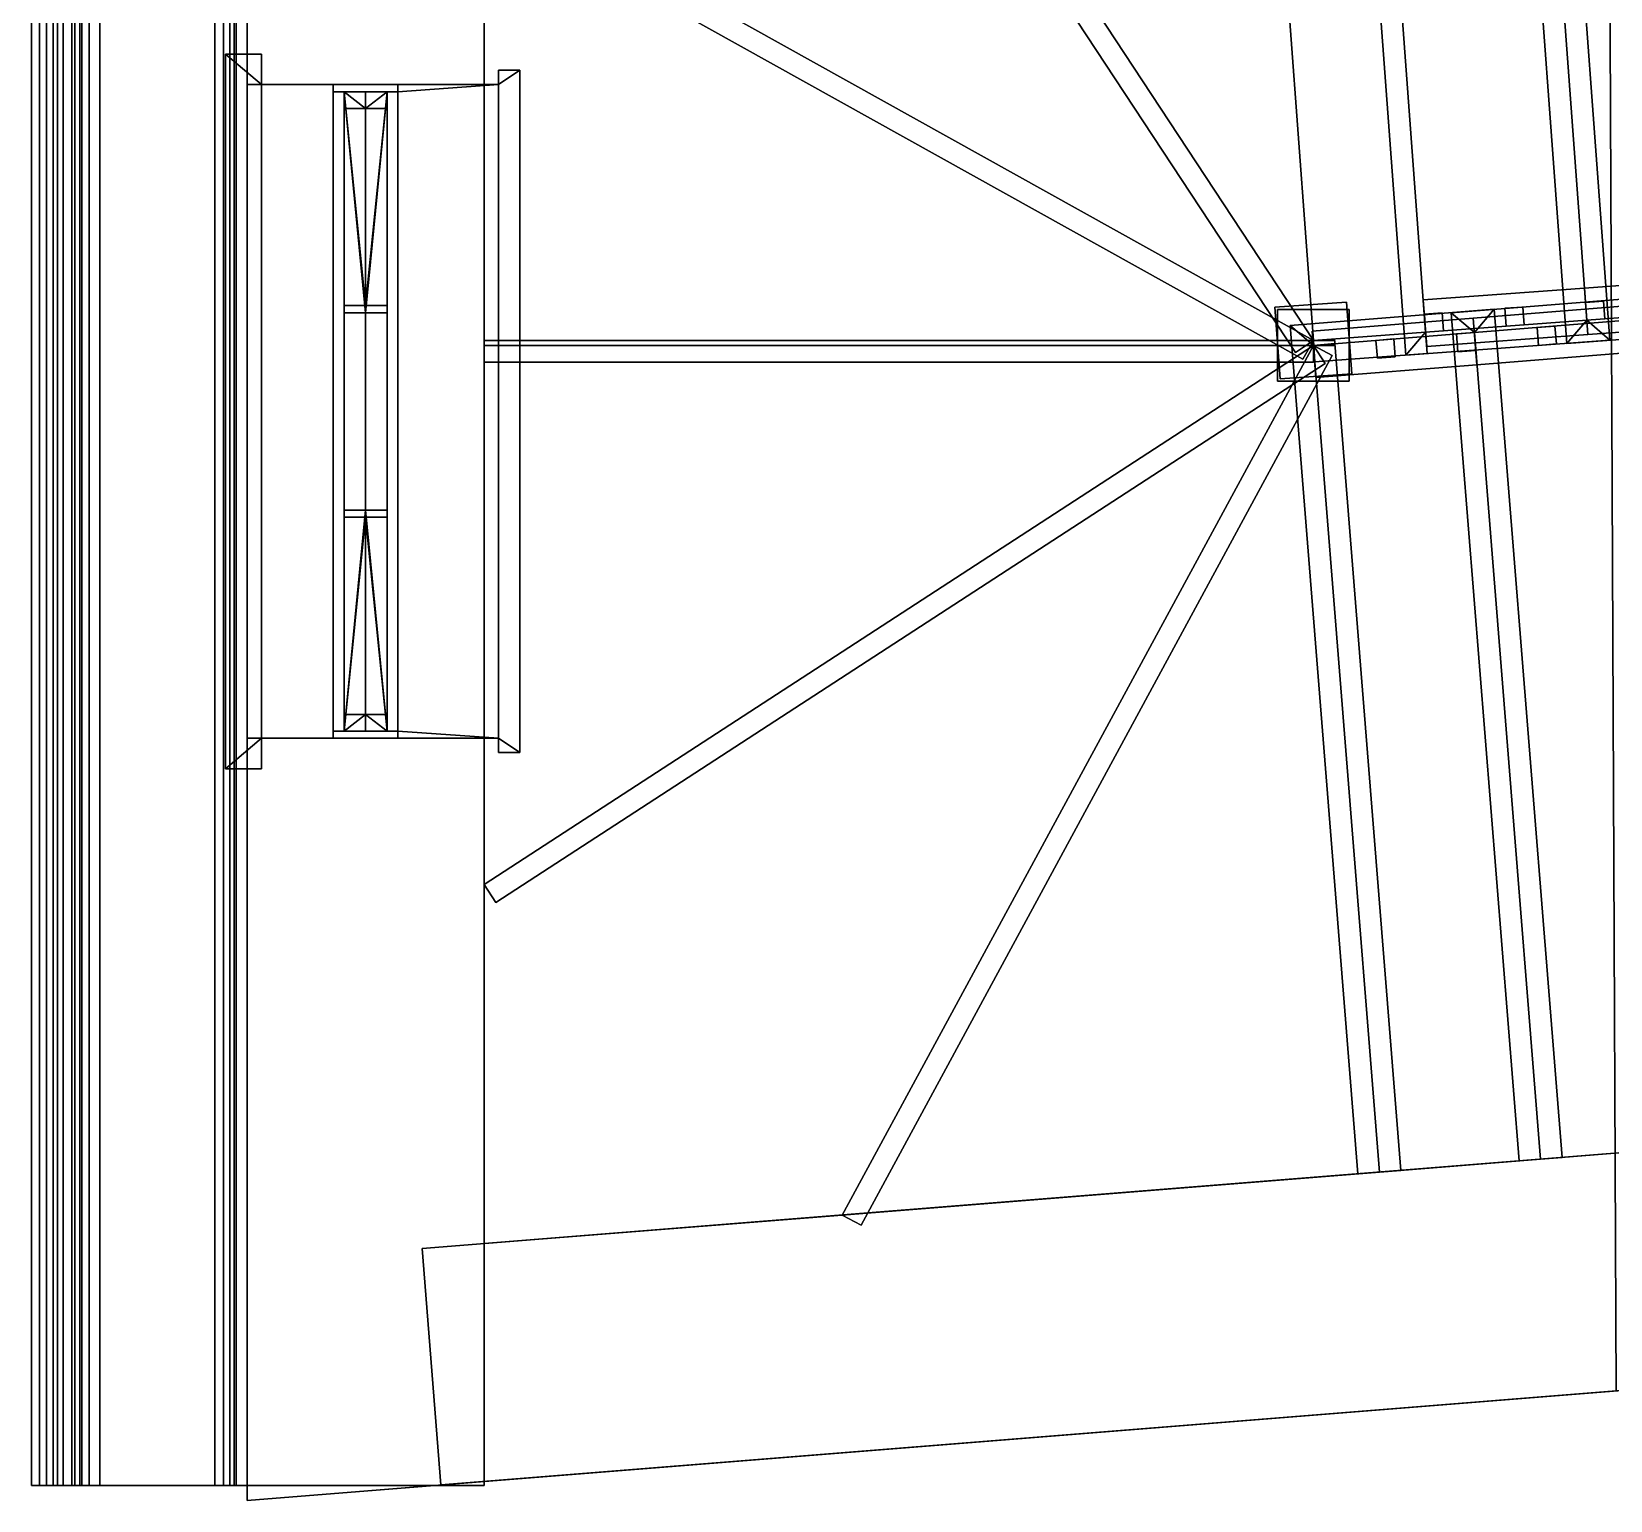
# Model space of a CAD drawing. Extents: x -0.3 to 25, y 0 to 31.3.
# Drawn here: x -0.3 to 1.898, y 0 to 2.045 of the extents above; entities that cross this region are included whole.
import ezdxf

# ---------------------------------------------------------------- set-up
doc = ezdxf.new("R2010")
doc.units = 0

# ---------------------------------------------------------------- blocks, each defined once
blk = doc.blocks.new('sash_big')
at = {"color": 255}
mesh = blk.add_polyface(dxfattribs=at)
corners = [(0, 0.35), (0, 0.35, 0.0522), (0, 0.35, 0.0772), (0, 0.21, 0.0772), (0, 0.21, 1.82), (0, 0.12, 0.0267), (0, 0.12, 1.82), (0, 0.02), (0, 0.02, 0.01), (0.01, 0.21, 0.0772), (0.01, 0.21, 1.81), (0.01, 0.195, 0.0772), (0.01, 0.195, 0.9752), (0.01, 0.165, 0.0772), (0.01, 0.165, 0.9371), (0.01, 0.165, 0.9752), (0.01, 0.165, 1.81), (0.01, 0.135, 0.9371), (0.01, 0.135, 1.81), (0.01, 0.12, 0.0772), (0.01, 0.12, 1.81), (0.0331, 0.195, 0.1254), (0.0331, 0.195, 0.5263), (0.0331, 0.195, 0.5363), (0.0331, 0.195, 0.9371), (0.0331, 0.165, 0.1254), (0.0331, 0.165, 0.5263), (0.0331, 0.165, 0.5363), (0.0331, 0.165, 0.9371), (0.0331, 0.165, 0.9752), (0.0331, 0.165, 1.376), (0.0331, 0.165, 1.386), (0.0331, 0.165, 1.7869), (0.0331, 0.135, 0.9752), (0.0331, 0.135, 1.376), (0.0331, 0.135, 1.386), (0.0331, 0.135, 1.7869), (0.3077, 0.195, 0.1254), (0.3077, 0.195, 0.5263), (0.3077, 0.195, 0.5363), (0.3077, 0.195, 0.9371), (0.3077, 0.165, 0.1254), (0.3077, 0.165, 0.5263), (0.3077, 0.165, 0.5363), (0.3077, 0.165, 0.9371), (0.3077, 0.165, 0.9752), (0.3077, 0.165, 1.376), (0.3077, 0.165, 1.386), (0.3077, 0.165, 1.7869), (0.3077, 0.135, 0.9752), (0.3077, 0.135, 1.376), (0.3077, 0.135, 1.386), (0.3077, 0.135, 1.7869), (0.3177, 0.195, 0.1254), (0.3177, 0.195, 0.5263), (0.3177, 0.195, 0.5363), (0.3177, 0.195, 0.9371), (0.3177, 0.165, 0.1254), (0.3177, 0.165, 0.5263), (0.3177, 0.165, 0.5363), (0.3177, 0.165, 0.9371), (0.3177, 0.165, 0.9752), (0.3177, 0.165, 1.376), (0.3177, 0.165, 1.386), (0.3177, 0.165, 1.7869), (0.3177, 0.135, 0.9752), (0.3177, 0.135, 1.376), (0.3177, 0.135, 1.386), (0.3177, 0.135, 1.7869), (0.5923, 0.195, 0.1254), (0.5923, 0.195, 0.5263), (0.5923, 0.195, 0.5363), (0.5923, 0.195, 0.9371), (0.5923, 0.165, 0.1254), (0.5923, 0.165, 0.5263), (0.5923, 0.165, 0.5363), (0.5923, 0.165, 0.9371), (0.5923, 0.165, 0.9752), (0.5923, 0.165, 1.376), (0.5923, 0.165, 1.386), (0.5923, 0.165, 1.7869), (0.5923, 0.135, 0.9752), (0.5923, 0.135, 1.376), (0.5923, 0.135, 1.386), (0.5923, 0.135, 1.7869), (0.6023, 0.195, 0.1254), (0.6023, 0.195, 0.5263), (0.6023, 0.195, 0.5363), (0.6023, 0.195, 0.9371), (0.6023, 0.165, 0.1254), (0.6023, 0.165, 0.5263), (0.6023, 0.165, 0.5363), (0.6023, 0.165, 0.9371), (0.6023, 0.165, 0.9752), (0.6023, 0.165, 1.376), (0.6023, 0.165, 1.386), (0.6023, 0.165, 1.7869), (0.6023, 0.135, 0.9752), (0.6023, 0.135, 1.376), (0.6023, 0.135, 1.386), (0.6023, 0.135, 1.7869), (0.8769, 0.195, 0.1254), (0.8769, 0.195, 0.5263), (0.8769, 0.195, 0.5363), (0.8769, 0.195, 0.9371), (0.8769, 0.165, 0.1254), (0.8769, 0.165, 0.5263), (0.8769, 0.165, 0.5363), (0.8769, 0.165, 0.9371), (0.8769, 0.165, 0.9752), (0.8769, 0.165, 1.376), (0.8769, 0.165, 1.386), (0.8769, 0.165, 1.7869), (0.8769, 0.135, 0.9752), (0.8769, 0.135, 1.376), (0.8769, 0.135, 1.386), (0.8769, 0.135, 1.7869), (0.9, 0.21, 0.0772), (0.9, 0.21, 1.81), (0.9, 0.195, 0.0772), (0.9, 0.195, 0.9752), (0.9, 0.165, 0.0772), (0.9, 0.165, 0.9371), (0.9, 0.165, 0.9752), (0.9, 0.165, 1.81), (0.9, 0.135, 0.9371), (0.9, 0.135, 1.81), (0.9, 0.12, 0.0772), (0.9, 0.12, 1.81), (0.91, 0.35), (0.91, 0.35, 0.0522), (0.91, 0.35, 0.0772), (0.91, 0.21, 0.0772), (0.91, 0.21, 1.82), (0.91, 0.12, 0.0267), (0.91, 0.12, 1.82), (0.91, 0.02), (0.91, 0.02, 0.01), (0.93, 0.35, 0.0522), (0.93, 0.35, 0.0772), (0.93, 0.38, 0.0522), (0.93, 0.38, 0.0772), (0.9525, 0.02, 0.01), (0.9525, 0.02, -0.1233), (0.9525, -0.03, 0.0017), (0.9525, -0.03, -0.1233), (-0.02, 0.35, 0.0522), (-0.02, 0.35, 0.0772), (-0.02, 0.38, 0.0522), (-0.02, 0.38, 0.0772), (-0.0425, 0.02, 0.01), (-0.0425, 0.02, -0.1233), (-0.0425, -0.03, 0.0017), (-0.0425, -0.03, -0.1233)]
mesh.append_faces([[corners[k] for k in face] for face in [(4, 3, 5, 6), (135, 134, 132, 133), (136, 143, 151, 7), (131, 130, 138, 139), (147, 146, 1, 2), (1, 130, 129, 0), (134, 130, 131, 132), (136, 129, 130, 134), (2, 1, 5, 3), (1, 0, 7, 5), (129, 136, 7, 0), (8, 7, 151, 150), (5, 7, 8), (142, 143, 136, 137), (137, 136, 134)]], dxfattribs={"color": 0})
mesh.append_faces([[corners[k] for k in face] for face in [(29, 15, 30), (109, 110, 123), (111, 112, 124), (32, 31, 16), (114, 113, 125), (36, 18, 35), (17, 33, 34), (116, 115, 126), (28, 14, 27), (108, 107, 122), (106, 105, 121), (25, 26, 13), (125, 108, 122), (14, 28, 17), (150, 152, 8), (142, 137, 144), (147, 2, 149), (3, 9, 2), (132, 131, 117), (139, 141, 131), (15, 29, 12), (123, 120, 109), (101, 102, 119), (103, 104, 120), (21, 11, 22), (24, 23, 12), (131, 2, 9, 117), (141, 149, 2, 131), (146, 147, 149, 148), (148, 149, 141, 140), (140, 141, 139, 138), (148, 140, 130, 1), (11, 119, 117, 9), (134, 5, 8, 137), (152, 144, 137, 8), (152, 153, 145, 144), (151, 143, 145, 153), (124, 16, 10, 118), (10, 4, 133, 118), (121, 13, 19, 127), (127, 19, 5, 134), (73, 69, 53, 57), (75, 59, 58, 74), (75, 71, 55, 59), (83, 79, 63, 67), (83, 67, 66, 82), (66, 62, 78, 82), (98, 82, 81, 97), (93, 77, 78, 94), (82, 78, 77, 81), (97, 93, 94, 98), (107, 103, 87, 91), (54, 53, 37, 38), (86, 85, 69, 70), (39, 38, 22, 23), (71, 70, 54, 55), (56, 55, 39, 40), (88, 87, 71, 72), (86, 87, 103, 102), (42, 38, 37, 41), (26, 22, 38, 42), (74, 70, 69, 73), (58, 54, 70, 74), (57, 53, 54, 58), (43, 39, 23, 27), (44, 40, 39, 43), (76, 72, 71, 75), (59, 55, 56, 60), (91, 87, 88, 92), (90, 86, 102, 106), (89, 85, 86, 90), (90, 106, 107, 91), (58, 42, 41, 57), (90, 74, 73, 89), (92, 76, 75, 91), (43, 27, 26, 42), (60, 44, 43, 59), (51, 35, 34, 50), (66, 50, 49, 65), (68, 52, 51, 67), (100, 84, 83, 99), (98, 114, 115, 99), (95, 111, 110, 94), (63, 47, 48, 64), (95, 79, 80, 96), (78, 62, 63, 79), (46, 30, 31, 47), (61, 45, 46, 62), (50, 46, 45, 49), (34, 30, 46, 50), (65, 61, 62, 66), (51, 47, 31, 35), (52, 48, 47, 51), (84, 80, 79, 83), (67, 63, 64, 68), (115, 111, 95, 99), (99, 95, 96, 100), (98, 94, 110, 114), (91, 75, 74, 90), (87, 86, 70, 71), (55, 54, 38, 39), (59, 43, 42, 58), (82, 98, 99, 83), (50, 66, 67, 51), (62, 46, 47, 63), (94, 78, 79, 95), (65, 81, 77, 61), (60, 56, 72, 76), (68, 64, 80, 84), (41, 37, 21, 25), (36, 32, 48, 52), (100, 96, 112, 116), (105, 101, 85, 89), (150, 151, 153, 152), (142, 144, 145, 143), (17, 125, 81, 65), (126, 18, 68, 84), (69, 119, 11, 53), (12, 120, 72, 56), (120, 12, 61, 77), (16, 124, 80, 64), (125, 17, 60, 76), (30, 15, 16, 31), (124, 123, 110, 111), (103, 120, 119, 102), (11, 12, 23, 22), (27, 14, 13, 26), (121, 122, 107, 106), (125, 126, 115, 114), (17, 34, 35, 18), (33, 29, 30, 34), (35, 31, 32, 36), (114, 110, 109, 113), (116, 112, 111, 115), (108, 104, 103, 107), (106, 102, 101, 105), (25, 21, 22, 26), (27, 23, 24, 28), (123, 124, 118, 120), (10, 16, 15, 12), (9, 3, 4, 10), (117, 118, 133, 132), (134, 135, 128, 127), (5, 19, 20, 6), (33, 49, 45, 29), (97, 113, 109, 93), (40, 44, 28, 24), (122, 121, 127, 125), (19, 13, 14, 17), (11, 9, 10, 12), (118, 117, 119, 120), (126, 125, 127, 128), (18, 20, 19, 17), (13, 57, 41), (41, 25, 13), (89, 73, 121), (121, 105, 89), (121, 73, 57, 13), (97, 81, 125), (125, 113, 97), (17, 65, 49), (49, 33, 17), (100, 116, 126), (126, 84, 100), (18, 36, 52), (52, 68, 18), (16, 64, 48), (48, 32, 16), (96, 80, 124), (124, 112, 96), (126, 128, 20, 18), (135, 6, 20, 128), (12, 56, 40), (40, 24, 12), (72, 120, 88), (104, 88, 120), (108, 92, 88, 104), (119, 69, 85), (85, 101, 119), (37, 53, 11), (11, 21, 37), (92, 108, 125), (125, 76, 92), (44, 60, 17), (17, 28, 44), (45, 61, 12), (12, 29, 45), (93, 109, 120), (120, 77, 93), (133, 4, 6, 135), (130, 140, 138), (1, 146, 148)]], dxfattribs={"color": 255})

msp = doc.modelspace()

# ---------------------------------------------------------------- block references
at = {"rotation": -90}
for p in [(0, 1.9711, 0.75), (0, 1.9711, 3.75)]:
    msp.add_blockref('sash_big', p, dxfattribs=at)

# ---------------------------------------------------------------- meshes
at = {"color": 250}
mesh = msp.add_polyface(dxfattribs=at)
corners = [(0, 0.0208, 5.89), (0, 0.0208, 6), (0, 2.7614, 5.89), (0, 2.7614, 6), (0, 8.2012, 5.89), (0, 8.2012, 6), (0, 12.4181, 5.89), (0, 12.4181, 6), (0, 17.8472, 5.89), (0, 17.8472, 6), (0, 22.7356, 5.89), (0, 22.7356, 6), (2.2461, 25.3147, 5.92), (2.2463, 25.3047, 5.89), (2.2501, 25.0747, 5.89), (2.2501, 25.0747, 6), (3.0018, 8.1403, 5.92), (3.0117, 8.1509, 5.89), (3.0277, 5.1998, 5.92), (3.0377, 5.1904, 5.89), (3.2396, 8.3949, 5.89), (3.2396, 8.3949, 6), (3.2696, 4.976, 5.89), (3.2696, 4.976, 6), (4.0001, 25.344, 5.92), (4.0002, 25.334, 5.89), (4.0041, 25.1041, 5.89), (4.0041, 25.1041, 6), (4.8071, 28.2991, 5.92), (4.8173, 28.2892, 5.89), (4.85, 25.3582, 5.92), (4.8601, 25.3484, 5.89), (5.0506, 28.0611, 5.89), (5.0506, 28.0611, 6), (5.0935, 25.1223, 5.89), (5.0935, 25.1223, 6), (8.2433, 31.24, 5.92), (8.2536, 31.23, 5.89), (8.316, 28.3287, 5.92), (8.3262, 28.3187, 5.89), (8.4894, 31, 5.89), (8.4894, 31, 6), (8.562, 28.0907, 5.89), (8.562, 28.0907, 6), (0, 4.7483, 5.89), (0, 4.7483, 6), (0, 25.0371, 5.89), (0, 25.0371, 6), (-0.23, 0.0208, 5.89), (-0.23, 2.7614, 5.89), (-0.23, 4.9629, 5.89), (-0.23, 7.9571, 5.89), (-0.23, 12.4181, 5.89), (-0.23, 17.8472, 5.89), (-0.23, 22.7356, 5.89), (-0.23, 25.2633, 5.89), (-0.24, 0.0208, 5.92), (-0.24, 2.7614, 5.92), (-0.24, 4.9722, 5.92), (-0.24, 7.9465, 5.92), (-0.24, 12.4181, 5.92), (-0.24, 17.8472, 5.92), (-0.24, 22.7356, 5.92), (-0.24, 25.2731, 5.92), (10.9872, 31, 5.89), (10.9872, 31, 6), (10.9872, 31.23, 5.89), (10.9872, 31.24, 5.92), (13.18, 31, 5.89), (13.18, 31, 6), (13.2637, 28.7824, 5.89), (13.2637, 28.7824, 6), (13.4015, 31.23, 5.89), (13.4058, 25.0165, 5.89), (13.4058, 25.0165, 6), (13.4112, 31.24, 5.92), (13.4936, 28.7911, 5.89), (13.5036, 28.7914, 5.92), (13.6226, 19.2713, 5.89), (13.6226, 19.2713, 6), (13.6357, 25.0252, 5.89), (13.6457, 25.0255, 5.92), (13.6584, 18.3239, 5.89), (13.6584, 18.3239, 6), (13.69, 17.485, 5.89), (13.69, 17.485, 6), (13.8525, 19.28, 5.89), (13.8624, 19.2804, 5.92), (13.8882, 18.3326, 5.89), (13.8982, 18.333, 5.92), (13.9112, 17.7237, 5.89), (13.9208, 17.7341, 5.92), (17.9046, 17.8875, 5.92), (17.905, 17.8775, 5.89), (17.9139, 17.6477, 5.89), (17.9139, 17.6477, 6), (23.9032, 18.1184, 5.92), (23.9036, 18.1084, 5.89), (23.9124, 17.8786, 5.89), (23.9124, 17.8786, 6)]
mesh.append_faces([[corners[k] for k in face] for face in [(96, 99, 97), (1, 56, 48), (97, 99, 98), (1, 48, 0), (98, 99, 95, 94), (97, 98, 94, 93), (96, 97, 93, 92), (99, 96, 92, 95), (94, 95, 85, 84), (93, 94, 84, 90), (92, 93, 90, 91), (95, 92, 91, 85), (84, 85, 83, 82), (90, 84, 82, 88), (91, 90, 88, 89), (85, 91, 89, 83), (82, 83, 79, 78), (88, 82, 78, 86), (89, 88, 86, 87), (83, 89, 87, 79), (78, 79, 74, 73), (86, 78, 73, 80), (87, 86, 80, 81), (79, 87, 81, 74), (73, 74, 71, 70), (80, 73, 70, 76), (81, 80, 76, 77), (74, 81, 77, 71), (70, 71, 69, 68), (76, 70, 68, 72), (77, 76, 72, 75), (71, 77, 75, 69), (68, 69, 65, 64), (72, 68, 64, 66), (75, 72, 66, 67), (69, 75, 67, 65), (64, 65, 41, 40), (66, 64, 40, 37), (67, 66, 37, 36), (65, 67, 36, 41), (40, 41, 43, 42), (37, 40, 42, 39), (36, 37, 39, 38), (41, 36, 38, 43), (42, 43, 33, 32), (39, 42, 32, 29), (38, 39, 29, 28), (43, 38, 28, 33), (32, 33, 35, 34), (29, 32, 34, 31), (28, 29, 31, 30), (33, 28, 30, 35), (34, 35, 27, 26), (31, 34, 26, 25), (30, 31, 25, 24), (35, 30, 24, 27), (26, 27, 15, 14), (25, 26, 14, 13), (24, 25, 13, 12), (27, 24, 12, 15), (14, 15, 47, 46), (13, 14, 46, 55), (12, 13, 55, 63), (15, 12, 63, 47), (46, 47, 11, 10), (55, 46, 10, 54), (63, 55, 54, 62), (47, 63, 62, 11), (10, 11, 9, 8), (54, 10, 8, 53), (62, 54, 53, 61), (11, 62, 61, 9), (8, 9, 7, 6), (53, 8, 6, 52), (61, 53, 52, 60), (9, 61, 60, 7), (6, 7, 5, 4), (52, 6, 4, 51), (60, 52, 51, 59), (7, 60, 59, 5), (4, 5, 21, 20), (51, 4, 20, 17), (59, 51, 17, 16), (5, 59, 16, 21), (20, 21, 23, 22), (17, 20, 22, 19), (16, 17, 19, 18), (21, 16, 18, 23), (22, 23, 45, 44), (19, 22, 44, 50), (18, 19, 50, 58), (23, 18, 58, 45), (44, 45, 3, 2), (50, 44, 2, 49), (58, 50, 49, 57), (45, 58, 57, 3), (2, 3, 1, 0), (49, 2, 0, 48), (57, 49, 48, 56), (3, 57, 56, 1)]], dxfattribs={"color": 250})
at = {"color": 255}
mesh = msp.add_polyface(dxfattribs=at)
corners = [(3.2696, 4.976, 5.89), (3.0377, 5.1904, 5.89), (-0.23, 4.9629, 5.89), (0, 4.7483, 5.89), (3.0629, 5.1671, 5.715), (3.2243, 5.018, 5.715), (-0.045, 4.7903, 5.715), (-0.205, 4.9396, 5.715), (3.0629, 5.1671, 5.795), (-0.205, 4.9396, 5.795), (3.0478, 5.1811, 5.795), (-0.22, 4.9536, 5.795), (3.0478, 5.1811, 5.81), (-0.22, 4.9536, 5.81), (3.0347, 5.1932, 5.811), (-0.233, 4.9657, 5.811), (3.0236, 5.2035, 5.814), (-0.244, 4.9759, 5.814), (-0.23, 2.7614, 5.89), (0, 2.7614, 5.89), (0, 4.7483, 5.67), (0, 2.7614, 5.67), (-0.015, 4.7623, 5.67), (-0.015, 2.7614, 5.67), (-0.018, 4.7651, 5.682), (-0.018, 2.7614, 5.682), (-0.024, 4.7707, 5.691), (-0.024, 2.7614, 5.691), (-0.033, 4.7791, 5.697), (-0.033, 2.7614, 5.697), (-0.045, 4.7903, 5.7), (-0.045, 2.7614, 5.7), (-0.045, 2.7614, 5.715), (-0.205, 2.7614, 5.715), (-0.205, 2.7614, 5.795), (-0.22, 2.7614, 5.795), (-0.22, 2.7614, 5.81), (-0.233, 2.7614, 5.811), (-0.244, 2.7614, 5.814), (-0.256, 4.9871, 5.821), (-0.256, 2.7614, 5.821), (-0.264, 4.9946, 5.83), (-0.264, 2.7614, 5.83), (-0.27, 5.0002, 5.84), (-0.27, 2.7614, 5.84), (-0.279, 5.0086, 5.851), (-0.279, 2.7614, 5.851), (-0.289, 5.0179, 5.857), (-0.289, 2.7614, 5.857), (-0.3, 5.0282, 5.86), (-0.3, 2.7614, 5.86), (-0.3, 5.0282, 5.88), (-0.3, 2.7614, 5.88), (-0.256, 0.0208, 5.821), (-0.264, 0.0208, 5.83), (-0.27, 0.0208, 5.84), (-0.279, 0.0208, 5.851), (-0.289, 0.0208, 5.857), (-0.3, 0.0208, 5.86), (-0.3, 0.0208, 5.88), (-0.23, 0.0208, 5.89)]
mesh.append_faces([[corners[k] for k in face] for face in [(0, 1, 2, 3), (4, 5, 6, 7), (8, 4, 7, 9), (10, 8, 9, 11), (12, 10, 11, 13), (14, 12, 13, 15), (16, 14, 15, 17), (3, 2, 18, 19), (20, 3, 19, 21), (22, 20, 21, 23), (24, 22, 23, 25), (26, 24, 25, 27), (28, 26, 27, 29), (30, 28, 29, 31), (6, 30, 31, 32), (7, 6, 32, 33), (9, 7, 33, 34), (11, 9, 34, 35), (13, 11, 35, 36), (15, 13, 36, 37), (17, 15, 37, 38), (39, 17, 38, 40), (41, 39, 40, 42), (43, 41, 42, 44), (45, 43, 44, 46), (47, 45, 46, 48), (49, 47, 48, 50), (51, 49, 50, 52), (2, 51, 52, 18), (42, 40, 53, 54), (44, 42, 54, 55), (46, 44, 55, 56), (48, 46, 56, 57), (50, 48, 57, 58), (52, 50, 58, 59), (18, 52, 59, 60)]], dxfattribs={"color": 255})
at = {"color": 250}
mesh = msp.add_polyface(dxfattribs=at)
corners = [(0, 0, 6), (0, 4.7483, 6), (1.8936, 2.9821, 6.7843), (1.906, 0.1525, 6.7895), (3.7693, 5.0108, 6), (3.8107, 0.3049, 6)]
mesh.append_faces([[corners[k] for k in face] for face in [(0, 5, 3)]], dxfattribs={"color": 85})
mesh.append_faces([[corners[k] for k in face] for face in [(1, 0, 3, 2), (5, 4, 2, 3), (4, 5, 0, 1), (4, 1, 2)]], dxfattribs={"color": 250})
at = {"color": 119}
mesh = msp.add_polyface(dxfattribs=at)
corners = [(0.33, 0.3575), (0.33, 0.3575, 0.02), (0.33, 2.6871), (0.33, 2.6871, 0.02), (3.4577, 2.9184), (3.4577, 2.9184, 0.02), (3.4781, 0.6093), (3.4781, 0.6093, 0.02)]
mesh.append_faces([[corners[k] for k in face] for face in [(7, 5, 3, 1), (0, 2, 4, 6), (6, 4, 5, 7), (4, 2, 3, 5), (2, 0, 1, 3), (0, 6, 7, 1)]], dxfattribs={"color": 119})
at = {"color": 51}
mesh = msp.add_polyface(dxfattribs=at)
corners = [(0.33, 0.3575, 5.8), (0.33, 0.3575, 6), (0.33, 2.6871, 5.8), (0.33, 2.6871, 6), (3.4577, 2.9184, 5.8), (3.4577, 2.9184, 6), (3.4781, 0.6093, 5.8), (3.4781, 0.6093, 6)]
mesh.append_faces([[corners[k] for k in face] for face in [(7, 5, 3, 1), (0, 2, 4, 6), (6, 4, 5, 7), (4, 2, 3, 5), (2, 0, 1, 3), (0, 6, 7, 1)]], dxfattribs={"color": 51})
at = {"color": 43}
mesh = msp.add_polyface(dxfattribs=at)
corners = [(1.5258, 2.7756, 2.375), (1.5258, 2.7756, 2.4), (1.5558, 2.7778, 2.375), (1.5558, 2.7778, 2.4), (1.6132, 1.5942, 2.375), (1.6132, 1.5942, 2.4), (1.6409, 1.6264, 2.375), (1.6409, 1.6264, 2.4), (1.7802, 2.7944, 2.375), (1.7802, 2.7944, 2.4), (1.8101, 2.7966, 2.375), (1.8101, 2.7966, 2.4), (1.8653, 1.643, 2.375), (1.8653, 1.643, 2.4), (1.8974, 1.6153, 2.375), (1.8974, 1.6153, 2.4)]
mesh.append_faces([[corners[k] for k in face] for face in [(2, 0, 3), (10, 8, 9), (0, 1, 3), (11, 10, 9), (3, 1, 5, 7), (2, 3, 7, 6), (0, 2, 6, 4), (1, 0, 4, 5), (7, 5, 15, 13), (6, 7, 13, 12), (4, 6, 12, 14), (5, 4, 14, 15), (13, 15, 11, 9), (12, 13, 9, 8), (14, 12, 8, 10), (15, 14, 10, 11)]], dxfattribs={"color": 43})
at = {"color": 0}
mesh = msp.add_polyface(dxfattribs=at)
corners = [(1.5558, 2.7778, 2), (1.5558, 2.7778, 2.4), (1.6409, 1.6264, 2), (1.6409, 1.6264, 2.4), (1.7802, 2.7944, 2.2), (1.7802, 2.7944, 2.4), (1.8653, 1.643, 2.2), (1.8653, 1.643, 2.4)]
mesh.append_faces([[corners[k] for k in face] for face in [(7, 5, 1, 3), (2, 0, 4, 6), (6, 4, 5, 7), (5, 4, 0, 1), (0, 2, 3, 1), (3, 2, 6, 7)]], dxfattribs={"color": 0})
at = {"color": 43}
mesh = msp.add_polyface(dxfattribs=at)
corners = [(1.7502, 2.7922, 2.575), (1.7502, 2.7922, 2.6), (1.7802, 2.7944, 2.575), (1.7802, 2.7944, 2.6), (1.8376, 1.6108, 2.575), (1.8376, 1.6108, 2.6), (1.8653, 1.643, 2.575), (1.8653, 1.643, 2.6), (2.0045, 2.811, 2.575), (2.0045, 2.811, 2.6), (2.0345, 2.8132, 2.575), (2.0345, 2.8132, 2.6), (2.0897, 1.6596, 2.575), (2.0897, 1.6596, 2.6), (2.1218, 1.6319, 2.575), (2.1218, 1.6319, 2.6)]
mesh.append_faces([[corners[k] for k in face] for face in [(0, 1, 2), (11, 10, 8), (2, 1, 3), (11, 8, 9), (3, 1, 5, 7), (2, 3, 7, 6), (0, 2, 6, 4), (1, 0, 4, 5), (7, 5, 15, 13), (6, 7, 13, 12), (4, 6, 12, 14), (5, 4, 14, 15), (13, 15, 11, 9), (12, 13, 9, 8), (14, 12, 8, 10), (15, 14, 10, 11)]], dxfattribs={"color": 43})
at = {"color": 0}
mesh = msp.add_polyface(dxfattribs=at)
corners = [(1.7802, 2.7944, 2.2), (1.7802, 2.7944, 2.6), (1.8653, 1.643, 2.2), (1.8653, 1.643, 2.6), (2.0045, 2.811, 2.4), (2.0045, 2.811, 2.6), (2.0897, 1.6596, 2.4), (2.0897, 1.6596, 2.6)]
mesh.append_faces([[corners[k] for k in face] for face in [(7, 5, 1, 3), (2, 0, 4, 6), (6, 4, 5, 7), (5, 4, 0, 1), (0, 2, 3, 1), (3, 2, 6, 7)]], dxfattribs={"color": 0})
mesh = msp.add_polyface(dxfattribs=at)
corners = [(1.3994, 2.7662, 2), (1.3994, 2.7662, 2.2), (1.4846, 1.6148, 2), (1.4846, 1.6148, 2.2), (1.5558, 2.7778, 2), (1.5558, 2.7778, 2.2), (1.6409, 1.6264, 2), (1.6409, 1.6264, 2.2)]
mesh.append_faces([[corners[k] for k in face] for face in [(7, 5, 1, 3), (2, 0, 4, 6), (6, 4, 5, 7), (4, 0, 1, 5), (0, 2, 3, 1), (2, 6, 7, 3)]], dxfattribs={"color": 0})
at = {"color": 255}
mesh = msp.add_polyface(dxfattribs=at)
corners = [(-0.22, 0.0208, 5.81), (-0.22, 0.0208, 5.795), (-0.205, 0.0208, 5.795), (-0.045, 0.0208, 5.715), (-0.045, 0.0208, 5.7), (-0.033, 0.0208, 5.697), (-0.018, 0.0208, 5.682), (-0.015, 0.0208, 5.67), (0, 0.0208, 5.67), (-0.205, 0.0208, 5.715), (-0.3, 0.0208, 5.88), (-0.3, 0.0208, 5.86), (-0.289, 0.0208, 5.857), (-0.23, 0.0208, 5.89), (-0.279, 0.0208, 5.851), (-0.27, 0.0208, 5.84), (-0.264, 0.0208, 5.83), (-0.256, 0.0208, 5.821), (-0.244, 0.0208, 5.814), (-0.233, 0.0208, 5.811), (-0.024, 0.0208, 5.691), (0, 0.0208, 5.89), (0, 2.7614, 5.89), (-0.23, 2.7614, 5.89), (0, 2.7614, 5.67), (-0.015, 2.7614, 5.67), (-0.018, 2.7614, 5.682), (-0.024, 2.7614, 5.691), (-0.033, 2.7614, 5.697), (-0.045, 2.7614, 5.7), (-0.045, 2.7614, 5.715), (-0.205, 2.7614, 5.715), (-0.205, 2.7614, 5.795), (-0.22, 2.7614, 5.795), (-0.22, 2.7614, 5.81), (-0.233, 2.7614, 5.811), (-0.244, 2.7614, 5.814), (-0.256, 2.7614, 5.821)]
mesh.append_faces([[corners[k] for k in face] for face in [(0, 1, 2), (3, 4, 5), (6, 7, 8), (2, 9, 3), (10, 11, 12), (13, 10, 12), (13, 12, 14), (13, 14, 15), (13, 15, 16), (13, 16, 17), (13, 17, 18), (13, 18, 19), (13, 19, 0), (13, 0, 2), (13, 2, 3), (3, 5, 20), (20, 6, 8), (20, 8, 21), (3, 20, 21), (13, 3, 21), (22, 23, 13, 21), (24, 22, 21, 8), (25, 24, 8, 7), (26, 25, 7, 6), (27, 26, 6, 20), (28, 27, 20, 5), (29, 28, 5, 4), (30, 29, 4, 3), (31, 30, 3, 9), (32, 31, 9, 2), (33, 32, 2, 1), (34, 33, 1, 0), (35, 34, 0, 19), (36, 35, 19, 18), (37, 36, 18, 17)]], dxfattribs={"color": 255})
at = {"color": 85}
mesh = msp.add_polyface(dxfattribs=at)
corners = [(0, 1.9711), (0, 1.9711, 3), (0, 2.7614), (0, 2.7614, 3), (0.33, 1.9711), (0.33, 1.9711, 3), (0.33, 2.7614), (0.33, 2.7614, 3)]
mesh.append_faces([[corners[k] for k in face] for face in [(3, 1, 5, 7), (6, 4, 0, 2), (2, 0, 1, 3), (0, 4, 5, 1), (4, 6, 7, 5), (6, 2, 3, 7)]], dxfattribs={"color": 85})
mesh = msp.add_polyface(dxfattribs=at)
corners = [(0, 1.9711, 3), (0, 1.9711, 6), (0, 2.7614, 3), (0, 2.7614, 6), (0.33, 1.9711, 3), (0.33, 1.9711, 6), (0.33, 2.7614, 3), (0.33, 2.7614, 6)]
mesh.append_faces([[corners[k] for k in face] for face in [(3, 1, 5, 7), (6, 4, 0, 2), (2, 0, 1, 3), (0, 4, 5, 1), (4, 6, 7, 5), (6, 2, 3, 7)]], dxfattribs={"color": 85})
at = {"color": 0}
mesh = msp.add_polyface(dxfattribs=at)
corners = [(0.7578, 2.7188, 1.8), (0.7578, 2.7188, 2.2), (1.3994, 2.7662, 2), (1.3994, 2.7662, 2.2), (1.4846, 1.6148, 1.8), (1.4846, 1.6148, 2.2)]
mesh.append_faces([[corners[k] for k in face] for face in [(3, 1, 5), (4, 0, 2), (3, 2, 0, 1), (0, 4, 5, 1), (5, 4, 2, 3)]], dxfattribs={"color": 0})
mesh = msp.add_polyface(dxfattribs=at)
corners = [(0.33, 2.2582, 1.6), (0.33, 2.2582, 2), (0.33, 2.6871, 1.8), (0.33, 2.6871, 2), (0.7578, 2.7188, 1.8), (0.7578, 2.7188, 2), (1.4846, 1.6148, 1.6), (1.4846, 1.6148, 2)]
mesh.append_faces([[corners[k] for k in face] for face in [(5, 3, 1, 7), (6, 0, 2, 4), (4, 2, 3, 5), (3, 2, 0, 1), (0, 6, 7, 1), (7, 6, 4, 5)]], dxfattribs={"color": 0})
at = {"color": 43}
mesh = msp.add_polyface(dxfattribs=at)
corners = [(0.7327, 2.7023, 2.175), (0.7327, 2.7023, 2.2), (0.7578, 2.7188, 2.175), (0.7578, 2.7188, 2.2), (1.4595, 1.5983, 2.175), (1.4595, 1.5983, 2.2), (1.4846, 1.6148, 2.175), (1.4846, 1.6148, 2.2)]
mesh.append_faces([[corners[k] for k in face] for face in [(0, 1, 2), (5, 4, 6), (2, 1, 3), (5, 6, 7), (3, 1, 5, 7), (2, 3, 7, 6), (0, 2, 6, 4), (1, 0, 4, 5)]], dxfattribs={"color": 43})
mesh = msp.add_polyface(dxfattribs=at)
corners = [(0.3154, 2.232, 1.975), (0.3154, 2.232, 2), (0.33, 2.2582, 1.975), (0.33, 2.2582, 2), (1.4699, 1.5886, 1.975), (1.4699, 1.5886, 2), (1.4846, 1.6148, 1.975), (1.4846, 1.6148, 2)]
mesh.append_faces([[corners[k] for k in face] for face in [(2, 0, 3), (4, 6, 7), (0, 1, 3), (5, 4, 7), (3, 1, 5, 7), (2, 3, 7, 6), (0, 2, 6, 4), (1, 0, 4, 5)]], dxfattribs={"color": 43})
at = {"color": 0}
mesh = msp.add_polyface(dxfattribs=at)
corners = [(0.33, 1.6148, 1.4), (0.33, 1.6148, 1.8), (0.33, 2.2582, 1.6), (0.33, 2.2582, 1.8), (1.4846, 1.6148, 1.4), (1.4846, 1.6148, 1.8)]
mesh.append_faces([[corners[k] for k in face] for face in [(3, 1, 5), (4, 0, 2), (3, 2, 0, 1), (0, 4, 5, 1), (5, 4, 2, 3)]], dxfattribs={"color": 0})
at = {"color": 85}
mesh = msp.add_polyface(dxfattribs=at)
corners = [(0, 1.0611), (0, 1.0611, 0.75), (0, 1.9711), (0, 1.9711, 0.75), (0.33, 1.0611), (0.33, 1.0611, 0.75), (0.33, 1.9711), (0.33, 1.9711, 0.75)]
mesh.append_faces([[corners[k] for k in face] for face in [(3, 1, 5, 7), (6, 4, 0, 2), (2, 0, 1, 3), (0, 4, 5, 1), (4, 6, 7, 5), (6, 2, 3, 7)]], dxfattribs={"color": 85})
mesh = msp.add_polyface(dxfattribs=at)
corners = [(0, 1.0611, 2.57), (0, 1.0611, 3), (0, 1.9711, 2.57), (0, 1.9711, 3), (0.33, 1.0611, 2.57), (0.33, 1.0611, 3), (0.33, 1.9711, 2.57), (0.33, 1.9711, 3)]
mesh.append_faces([[corners[k] for k in face] for face in [(3, 1, 5, 7), (6, 4, 0, 2), (2, 0, 1, 3), (0, 4, 5, 1), (4, 6, 7, 5), (6, 2, 3, 7)]], dxfattribs={"color": 85})
mesh = msp.add_polyface(dxfattribs=at)
corners = [(0, 1.0611, 3), (0, 1.0611, 3.75), (0, 1.9711, 3), (0, 1.9711, 3.75), (0.33, 1.0611, 3), (0.33, 1.0611, 3.75), (0.33, 1.9711, 3), (0.33, 1.9711, 3.75)]
mesh.append_faces([[corners[k] for k in face] for face in [(3, 1, 5, 7), (6, 4, 0, 2), (2, 0, 1, 3), (0, 4, 5, 1), (4, 6, 7, 5), (6, 2, 3, 7)]], dxfattribs={"color": 85})
mesh = msp.add_polyface(dxfattribs=at)
corners = [(0, 1.0611, 5.57), (0, 1.0611, 6), (0, 1.9711, 5.57), (0, 1.9711, 6), (0.33, 1.0611, 5.57), (0.33, 1.0611, 6), (0.33, 1.9711, 5.57), (0.33, 1.9711, 6)]
mesh.append_faces([[corners[k] for k in face] for face in [(3, 1, 5, 7), (6, 4, 0, 2), (2, 0, 1, 3), (0, 4, 5, 1), (4, 6, 7, 5), (6, 2, 3, 7)]], dxfattribs={"color": 85})
at = {"color": 43}
mesh = msp.add_polyface(dxfattribs=at)
corners = [(1.862, 1.6878, 3.45), (1.862, 1.6878, 3.5), (1.8668, 1.623, 3.45), (1.8668, 1.623, 3.5), (2.0864, 1.7044, 3.65), (2.0864, 1.7044, 3.7), (2.0912, 1.6396, 3.65), (2.0912, 1.6396, 3.7)]
mesh.append_faces([[corners[k] for k in face] for face in [(0, 2, 3, 1), (6, 4, 5, 7), (0, 4, 6, 2), (1, 3, 7, 5), (0, 1, 5, 4), (3, 2, 6, 7)]], dxfattribs={"color": 43})
mesh = msp.add_polyface(dxfattribs=at)
corners = [(1.6376, 1.6712, 3.25), (1.6376, 1.6712, 3.3), (1.6424, 1.6064, 3.25), (1.6424, 1.6064, 3.3), (1.862, 1.6878, 3.45), (1.862, 1.6878, 3.5), (1.8668, 1.623, 3.45), (1.8668, 1.623, 3.5)]
mesh.append_faces([[corners[k] for k in face] for face in [(0, 2, 3, 1), (6, 4, 5, 7), (0, 4, 6, 2), (1, 3, 7, 5), (0, 1, 5, 4), (3, 2, 6, 7)]], dxfattribs={"color": 43})
mesh = msp.add_polyface(dxfattribs=at)
corners = [(1.6765, 1.6535, 0.775), (1.6765, 1.6535, 0.8), (1.7088, 1.626, 0.775), (1.7088, 1.626, 0.8), (1.771, 0.4727, 0.775), (1.771, 0.4727, 0.8), (1.8009, 0.4751, 0.775), (1.8009, 0.4751, 0.8), (1.9331, 1.6439, 0.775), (1.9331, 1.6439, 0.8), (1.9606, 1.6762, 0.775), (1.9606, 1.6762, 0.8), (2.0252, 0.493, 0.775), (2.0252, 0.493, 0.8), (2.0551, 0.4954, 0.775), (2.0551, 0.4954, 0.8)]
mesh.append_faces([[corners[k] for k in face] for face in [(14, 15, 12), (5, 4, 6), (12, 15, 13), (5, 6, 7), (13, 15, 11, 9), (12, 13, 9, 8), (14, 12, 8, 10), (15, 14, 10, 11), (9, 11, 1, 3), (8, 9, 3, 2), (10, 8, 2, 0), (11, 10, 0, 1), (3, 1, 5, 7), (2, 3, 7, 6), (0, 2, 6, 4), (1, 0, 4, 5)]], dxfattribs={"color": 43})
mesh = msp.add_polyface(dxfattribs=at)
corners = [(1.431, 1.661, 2.2), (1.431, 1.661, 3.4), (1.4384, 1.5613, 2.2), (1.4384, 1.5613, 3.4), (1.5307, 1.6684, 2.2), (1.5307, 1.6684, 3.4), (1.5381, 1.5686, 2.2), (1.5381, 1.5686, 3.4)]
mesh.append_faces([[corners[k] for k in face] for face in [(3, 7, 5, 1), (0, 4, 6, 2), (2, 6, 7, 3), (6, 4, 5, 7), (4, 0, 1, 5), (0, 2, 3, 1)]], dxfattribs={"color": 43})
mesh = msp.add_polyface(dxfattribs=at)
corners = [(1.431, 1.661, 1.3), (1.431, 1.661, 2.2), (1.4384, 1.5613, 1.3), (1.4384, 1.5613, 2.2), (1.5307, 1.6684, 1.3), (1.5307, 1.6684, 2.2), (1.5381, 1.5686, 1.3), (1.5381, 1.5686, 2.2)]
mesh.append_faces([[corners[k] for k in face] for face in [(3, 7, 5, 1), (0, 4, 6, 2), (2, 6, 7, 3), (6, 4, 5, 7), (4, 0, 1, 5), (0, 2, 3, 1)]], dxfattribs={"color": 43})
mesh = msp.add_polyface(dxfattribs=at)
corners = [(1.4346, 1.558, 1.6), (1.4346, 1.558, 2.8), (1.4346, 1.658, 1.6), (1.4346, 1.658, 2.8), (1.5346, 1.558, 1.6), (1.5346, 1.558, 2.8), (1.5346, 1.658, 1.6), (1.5346, 1.658, 2.8)]
mesh.append_faces([[corners[k] for k in face] for face in [(5, 7, 3, 1), (0, 2, 6, 4), (4, 6, 7, 5), (6, 2, 3, 7), (2, 0, 1, 3), (0, 4, 5, 1)]], dxfattribs={"color": 43})
mesh = msp.add_polyface(dxfattribs=at)
corners = [(1.4346, 1.558, 0.7), (1.4346, 1.558, 1.6), (1.4346, 1.658, 0.7), (1.4346, 1.658, 1.6), (1.5346, 1.558, 0.7), (1.5346, 1.558, 1.6), (1.5346, 1.658, 0.7), (1.5346, 1.658, 1.6)]
mesh.append_faces([[corners[k] for k in face] for face in [(5, 7, 3, 1), (0, 2, 6, 4), (4, 6, 7, 5), (6, 2, 3, 7), (2, 0, 1, 3), (0, 4, 5, 1)]], dxfattribs={"color": 43})
mesh = msp.add_polyface(dxfattribs=at)
corners = [(1.4523, 1.6355, 0.975), (1.4523, 1.6355, 1), (1.4846, 1.608, 0.975), (1.4846, 1.608, 1), (1.5467, 0.4548, 0.975), (1.5467, 0.4548, 1), (1.5766, 0.4572, 0.975), (1.5766, 0.4572, 1), (1.7088, 1.626, 0.975), (1.7088, 1.626, 1), (1.7363, 1.6583, 0.975), (1.7363, 1.6583, 1), (1.8009, 0.4751, 0.975), (1.8009, 0.4751, 1), (1.8308, 0.4775, 0.975), (1.8308, 0.4775, 1)]
mesh.append_faces([[corners[k] for k in face] for face in [(12, 14, 13), (4, 6, 7), (14, 15, 13), (5, 4, 7), (13, 15, 11, 9), (12, 13, 9, 8), (14, 12, 8, 10), (15, 14, 10, 11), (9, 11, 1, 3), (8, 9, 3, 2), (10, 8, 2, 0), (11, 10, 0, 1), (3, 1, 5, 7), (2, 3, 7, 6), (0, 2, 6, 4), (1, 0, 4, 5)]], dxfattribs={"color": 43})
mesh = msp.add_polyface(dxfattribs=at)
corners = [(1.6391, 1.6513, 2.4), (1.6391, 1.6513, 3.3), (1.6409, 1.6264, 2.4), (1.6409, 1.6264, 3.3), (1.664, 1.6531, 2.4), (1.664, 1.6531, 3.3), (1.6658, 1.6282, 2.4), (1.6658, 1.6282, 3.3)]
mesh.append_faces([[corners[k] for k in face] for face in [(3, 7, 5, 1), (0, 4, 6, 2), (2, 6, 7, 3), (6, 4, 5, 7), (4, 0, 1, 5), (0, 2, 3, 1)]], dxfattribs={"color": 43})
mesh = msp.add_polyface(dxfattribs=at)
corners = [(1.7072, 1.6459, 1.85), (1.7072, 1.6459, 1.9), (1.7124, 1.5811, 1.85), (1.7124, 1.5811, 1.9), (1.9315, 1.6639, 1.65), (1.9315, 1.6639, 1.7), (1.9367, 1.5991, 1.65), (1.9367, 1.5991, 1.7)]
mesh.append_faces([[corners[k] for k in face] for face in [(6, 4, 5, 7), (0, 2, 3, 1), (6, 2, 0, 4), (7, 5, 1, 3), (6, 7, 3, 2), (5, 4, 0, 1)]], dxfattribs={"color": 43})
mesh = msp.add_polyface(dxfattribs=at)
corners = [(1.7513, 1.6596, 2.4), (1.7513, 1.6596, 3.4), (1.7531, 1.6347, 2.4), (1.7531, 1.6347, 3.4), (1.7762, 1.6614, 2.4), (1.7762, 1.6614, 3.4), (1.778, 1.6365, 2.4), (1.778, 1.6365, 3.4)]
mesh.append_faces([[corners[k] for k in face] for face in [(3, 7, 5, 1), (0, 4, 6, 2), (2, 6, 7, 3), (6, 4, 5, 7), (4, 0, 1, 5), (0, 2, 3, 1)]], dxfattribs={"color": 43})
mesh = msp.add_polyface(dxfattribs=at)
corners = [(1.8635, 1.6679, 2.6), (1.8635, 1.6679, 3.5), (1.8653, 1.643, 2.6), (1.8653, 1.643, 3.5), (1.8884, 1.6697, 2.6), (1.8884, 1.6697, 3.5), (1.8902, 1.6448, 2.6), (1.8902, 1.6448, 3.5)]
mesh.append_faces([[corners[k] for k in face] for face in [(3, 7, 5, 1), (0, 4, 6, 2), (2, 6, 7, 3), (6, 4, 5, 7), (4, 0, 1, 5), (0, 2, 3, 1)]], dxfattribs={"color": 43})
mesh = msp.add_polyface(dxfattribs=at)
corners = [(1.483, 1.628, 2.05), (1.483, 1.628, 2.1), (1.4881, 1.5632, 2.05), (1.4881, 1.5632, 2.1), (1.7072, 1.6459, 1.85), (1.7072, 1.6459, 1.9), (1.7124, 1.5811, 1.85), (1.7124, 1.5811, 1.9)]
mesh.append_faces([[corners[k] for k in face] for face in [(6, 4, 5, 7), (0, 2, 3, 1), (6, 2, 0, 4), (7, 5, 1, 3), (6, 7, 3, 2), (5, 4, 0, 1)]], dxfattribs={"color": 43})
at = {"color": 0}
mesh = msp.add_polyface(dxfattribs=at)
corners = [(1.7088, 1.626, 0.6), (1.7088, 1.626, 0.8), (1.8009, 0.4751, 0.6), (1.8009, 0.4751, 0.8), (1.9331, 1.6439, 0.4), (1.9331, 1.6439, 0.8), (2.0252, 0.493, 0.4), (2.0252, 0.493, 0.8)]
mesh.append_faces([[corners[k] for k in face] for face in [(1, 3, 7, 5), (4, 6, 2, 0), (0, 2, 3, 1), (3, 2, 6, 7), (6, 4, 5, 7), (5, 4, 0, 1)]], dxfattribs={"color": 0})
at = {"color": 43}
mesh = msp.add_polyface(dxfattribs=at)
corners = [(1.7961, 1.633, 0.8), (1.7961, 1.633, 1.8), (1.7981, 1.608, 0.8), (1.7981, 1.608, 1.8), (1.821, 1.6349, 0.8), (1.821, 1.6349, 1.8), (1.823, 1.61, 0.8), (1.823, 1.61, 1.8)]
mesh.append_faces([[corners[k] for k in face] for face in [(5, 1, 3, 7), (6, 2, 0, 4), (4, 0, 1, 5), (0, 2, 3, 1), (2, 6, 7, 3), (6, 4, 5, 7)]], dxfattribs={"color": 43})
mesh = msp.add_polyface(dxfattribs=at)
corners = [(0.33, 1.5848, 1.775), (0.33, 1.5848, 1.8), (0.33, 1.6148, 1.775), (0.33, 1.6148, 1.8), (1.4846, 1.5848, 1.775), (1.4846, 1.5848, 1.8), (1.4846, 1.6148, 1.775), (1.4846, 1.6148, 1.8)]
mesh.append_faces([[corners[k] for k in face] for face in [(0, 1, 2), (5, 4, 6), (2, 1, 3), (5, 6, 7), (3, 1, 5, 7), (2, 3, 7, 6), (0, 2, 6, 4), (1, 0, 4, 5)]], dxfattribs={"color": 43})
at = {"color": 0}
mesh = msp.add_polyface(dxfattribs=at)
corners = [(0.33, 1.608, 1.4), (0.33, 1.608, 1.6), (0.33, 1.6148, 1.4), (0.33, 1.6148, 1.6), (1.4846, 1.608, 1.4), (1.4846, 1.608, 1.6), (1.4846, 1.6148, 1.4), (1.4846, 1.6148, 1.6)]
mesh.append_faces([[corners[k] for k in face] for face in [(7, 3, 1, 5), (4, 0, 2, 6), (6, 2, 3, 7), (2, 0, 1, 3), (0, 4, 5, 1), (4, 6, 7, 5)]], dxfattribs={"color": 0})
mesh = msp.add_polyface(dxfattribs=at)
corners = [(0.33, 0.8577, 1.2), (0.33, 0.8577, 1.6), (0.33, 1.608, 1.4), (0.33, 1.608, 1.6), (1.4846, 1.608, 1.2), (1.4846, 1.608, 1.6)]
mesh.append_faces([[corners[k] for k in face] for face in [(3, 1, 5), (4, 0, 2), (3, 2, 0, 1), (0, 4, 5, 1), (5, 4, 2, 3)]], dxfattribs={"color": 0})
at = {"color": 43}
mesh = msp.add_polyface(dxfattribs=at)
corners = [(0.33, 0.8577, 1.575), (0.33, 0.8577, 1.6), (0.3463, 0.8325, 1.575), (0.3463, 0.8325, 1.6), (1.4846, 1.608, 1.575), (1.4846, 1.608, 1.6), (1.5009, 1.5829, 1.575), (1.5009, 1.5829, 1.6)]
mesh.append_faces([[corners[k] for k in face] for face in [(0, 2, 1), (6, 4, 5), (2, 3, 1), (7, 6, 5), (1, 3, 7, 5), (0, 1, 5, 4), (2, 0, 4, 6), (3, 2, 6, 7)]], dxfattribs={"color": 43})
at = {"color": 0}
mesh = msp.add_polyface(dxfattribs=at)
corners = [(0.33, 0.3575, 1.2), (0.33, 0.3575, 1.4), (0.33, 0.8577, 1.2), (0.33, 0.8577, 1.4), (0.8286, 0.3973, 1), (0.8286, 0.3973, 1.4), (1.4846, 1.608, 1), (1.4846, 1.608, 1.4)]
mesh.append_faces([[corners[k] for k in face] for face in [(3, 1, 5, 7), (6, 4, 0, 2), (2, 0, 1, 3), (1, 0, 4, 5), (4, 6, 7, 5), (7, 6, 2, 3)]], dxfattribs={"color": 0})
at = {"color": 43}
mesh = msp.add_polyface(dxfattribs=at)
corners = [(0.8286, 0.3973, 1.375), (0.8286, 0.3973, 1.4), (0.855, 0.383, 1.375), (0.855, 0.383, 1.4), (1.4846, 1.608, 1.375), (1.4846, 1.608, 1.4), (1.5109, 1.5937, 1.375), (1.5109, 1.5937, 1.4)]
mesh.append_faces([[corners[k] for k in face] for face in [(0, 2, 1), (6, 4, 5), (2, 3, 1), (7, 6, 5), (1, 3, 7, 5), (0, 1, 5, 4), (2, 0, 4, 6), (3, 2, 6, 7)]], dxfattribs={"color": 43})
at = {"color": 0}
mesh = msp.add_polyface(dxfattribs=at)
corners = [(0.8286, 0.3973, 1), (0.8286, 0.3973, 1.2), (1.4846, 1.608, 0.8), (1.4846, 1.608, 1.2), (1.5766, 0.4572, 0.8), (1.5766, 0.4572, 1.2)]
mesh.append_faces([[corners[k] for k in face] for face in [(1, 5, 3), (2, 4, 0), (1, 0, 4, 5), (4, 2, 3, 5), (3, 2, 0, 1)]], dxfattribs={"color": 0})
at = {"color": 43}
mesh = msp.add_polyface(dxfattribs=at)
corners = [(1.4846, 1.6148, 2.175), (1.4846, 1.6148, 2.2), (1.4868, 1.5849, 2.175), (1.4868, 1.5849, 2.2), (1.6409, 1.6264, 2.175), (1.6409, 1.6264, 2.2), (1.6431, 1.5965, 2.175), (1.6431, 1.5965, 2.2)]
mesh.append_faces([[corners[k] for k in face] for face in [(0, 2, 1), (6, 4, 5), (2, 3, 1), (7, 6, 5), (1, 3, 7, 5), (0, 1, 5, 4), (2, 0, 4, 6), (3, 2, 6, 7)]], dxfattribs={"color": 43})
at = {"color": 0}
mesh = msp.add_polyface(dxfattribs=at)
corners = [(1.4846, 1.608, 0.8), (1.4846, 1.608, 1), (1.5766, 0.4572, 0.8), (1.5766, 0.4572, 1), (1.7088, 1.626, 0.6), (1.7088, 1.626, 1), (1.8009, 0.4751, 0.6), (1.8009, 0.4751, 1)]
mesh.append_faces([[corners[k] for k in face] for face in [(1, 3, 7, 5), (4, 6, 2, 0), (0, 2, 3, 1), (3, 2, 6, 7), (6, 4, 5, 7), (5, 4, 0, 1)]], dxfattribs={"color": 0})
at = {"color": 43}
mesh = msp.add_polyface(dxfattribs=at)
corners = [(1.4846, 1.608, 1.575), (1.4846, 1.608, 1.6), (1.4846, 1.6148, 1.575), (1.4846, 1.6148, 1.6), (1.5146, 1.608, 1.575), (1.5146, 1.608, 1.6), (1.5146, 1.6148, 1.575), (1.5146, 1.6148, 1.6)]
mesh.append_faces([[corners[k] for k in face] for face in [(4, 5, 0), (7, 6, 2), (0, 5, 1), (7, 2, 3), (1, 5, 7, 3), (0, 1, 3, 2), (4, 0, 2, 6), (5, 4, 6, 7)]], dxfattribs={"color": 43})
mesh = msp.add_polyface(dxfattribs=at)
corners = [(1.4846, 1.608, 1.175), (1.4846, 1.608, 1.2), (1.5145, 1.6104, 1.175), (1.5145, 1.6104, 1.2), (1.5766, 0.4572, 1.175), (1.5766, 0.4572, 1.2), (1.6065, 0.4595, 1.175), (1.6065, 0.4595, 1.2)]
mesh.append_faces([[corners[k] for k in face] for face in [(4, 6, 5), (2, 0, 1), (6, 7, 5), (3, 2, 1), (5, 7, 3, 1), (4, 5, 1, 0), (6, 4, 0, 2), (7, 6, 2, 3)]], dxfattribs={"color": 43})
mesh = msp.add_polyface(dxfattribs=at)
corners = [(1.5718, 1.615, 1), (1.5718, 1.615, 2), (1.5738, 1.5901, 1), (1.5738, 1.5901, 2), (1.5967, 1.617, 1), (1.5967, 1.617, 2), (1.5987, 1.5921, 1), (1.5987, 1.5921, 2)]
mesh.append_faces([[corners[k] for k in face] for face in [(5, 1, 3, 7), (6, 2, 0, 4), (4, 0, 1, 5), (0, 2, 3, 1), (2, 6, 7, 3), (6, 4, 5, 7)]], dxfattribs={"color": 43})
mesh = msp.add_polyface(dxfattribs=at)
corners = [(1.6839, 1.624, 1), (1.6839, 1.624, 1.9), (1.6859, 1.5991, 1), (1.6859, 1.5991, 1.9), (1.7088, 1.626, 1), (1.7088, 1.626, 1.9), (1.7108, 1.6011, 1), (1.7108, 1.6011, 1.9)]
mesh.append_faces([[corners[k] for k in face] for face in [(5, 1, 3, 7), (6, 2, 0, 4), (4, 0, 1, 5), (0, 2, 3, 1), (2, 6, 7, 3), (6, 4, 5, 7)]], dxfattribs={"color": 43})
at = {"color": 85}
mesh = msp.add_polyface(dxfattribs=at)
corners = [(0, 0.0208), (0, 0.0208, 3), (0, 1.0611), (0, 1.0611, 3), (0.33, 0.0208), (0.33, 0.0208, 3), (0.33, 1.0611), (0.33, 1.0611, 3)]
mesh.append_faces([[corners[k] for k in face] for face in [(3, 1, 5, 7), (6, 4, 0, 2), (2, 0, 1, 3), (0, 4, 5, 1), (4, 6, 7, 5), (6, 2, 3, 7)]], dxfattribs={"color": 85})
mesh = msp.add_polyface(dxfattribs=at)
corners = [(0, 0.0208, 3), (0, 0.0208, 6), (0, 1.0611, 3), (0, 1.0611, 6), (0.33, 0.0208, 3), (0.33, 0.0208, 6), (0.33, 1.0611, 3), (0.33, 1.0611, 6)]
mesh.append_faces([[corners[k] for k in face] for face in [(3, 1, 5, 7), (6, 4, 0, 2), (2, 0, 1, 3), (0, 4, 5, 1), (4, 6, 7, 5), (6, 2, 3, 7)]], dxfattribs={"color": 85})
mesh = msp.add_polyface(dxfattribs=at)
corners = [(0.2436, 0.3505), (0.2436, 0.3505, 3), (0.2699, 0.0216), (0.2699, 0.0216, 3), (3.5523, 0.6152), (3.5523, 0.6152, 3), (3.5786, 0.2863), (3.5786, 0.2863, 3)]
mesh.append_faces([[corners[k] for k in face] for face in [(3, 7, 5, 1), (0, 4, 6, 2), (2, 6, 7, 3), (6, 4, 5, 7), (4, 0, 1, 5), (0, 2, 3, 1)]], dxfattribs={"color": 85})
mesh = msp.add_polyface(dxfattribs=at)
corners = [(0.2436, 0.3505, 3), (0.2436, 0.3505, 6), (0.2699, 0.0216, 3), (0.2699, 0.0216, 6), (3.5523, 0.6152, 3), (3.5523, 0.6152, 6), (3.5786, 0.2863, 3), (3.5786, 0.2863, 6)]
mesh.append_faces([[corners[k] for k in face] for face in [(3, 7, 5, 1), (0, 4, 6, 2), (2, 6, 7, 3), (6, 4, 5, 7), (4, 0, 1, 5), (0, 2, 3, 1)]], dxfattribs={"color": 85})

doc.saveas('drawing.dxf')
